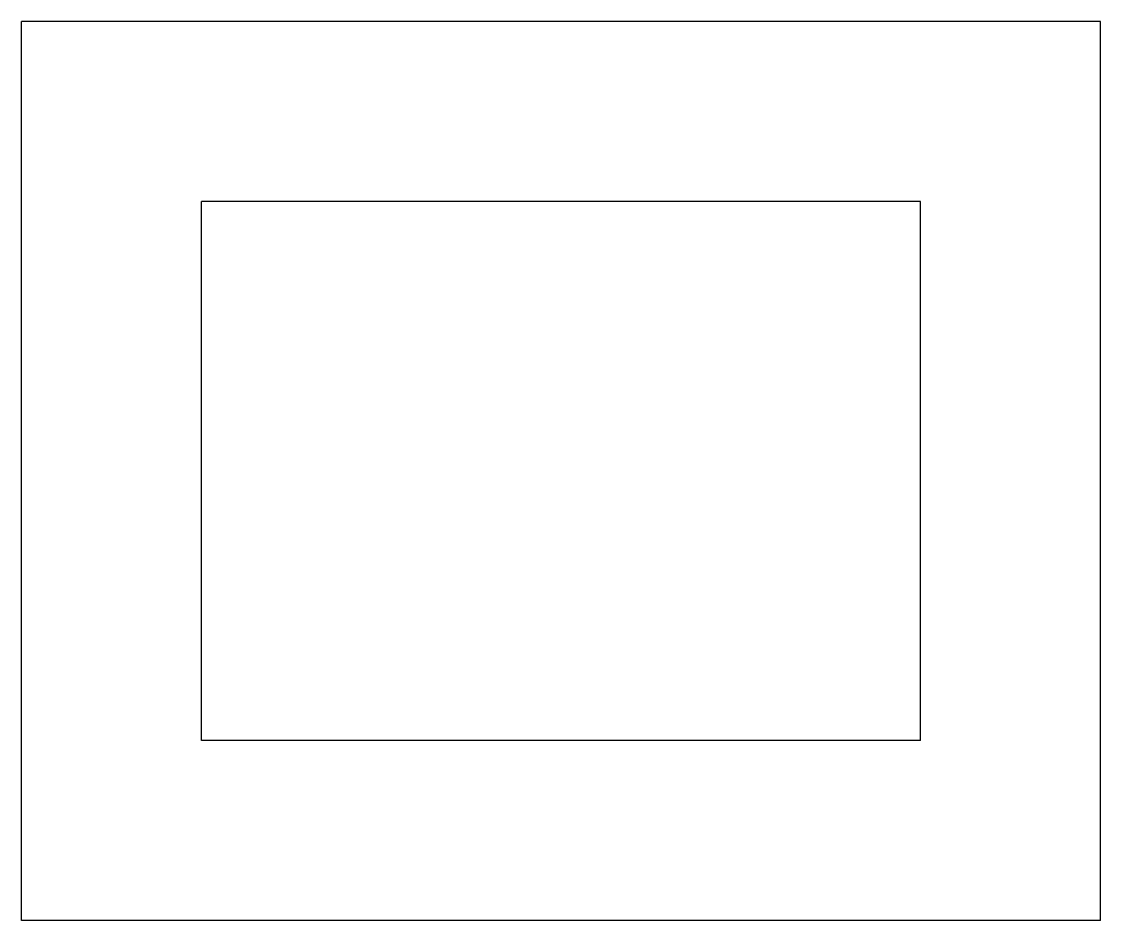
# Model space of a CAD drawing. Extents: x -60 to 60, y -50 to 50.
import ezdxf

# ---------------------------------------------------------------- set-up
doc = ezdxf.new("R2010")
doc.units = 0
doc.layers.add('VISIBLE', color=7, linetype='CONTINUOUS')

msp = doc.modelspace()

# ---------------------------------------------------------------- linework, layer by layer
at = {"layer": 'VISIBLE'}
for p, q in [((60, 50), (-60, 50)), ((-60, -50), (-60, 50)), ((60, -50), (60, 50)), ((-40, 26.3), (-40, 30)), ((-36.3, 30), (-40, 30)), ((-25, 30), (-36.3, 30)), ((-15, 30), (-25, 30)), ((-9, 30), (-15, 30)), ((1, 30), (-9, 30)), ((7, 30), (1, 30)), ((17, 30), (7, 30)), ((23, 30), (17, 30)), ((33, 30), (23, 30)), ((36.3, 30), (33, 30)), ((40, 30), (36.3, 30)), ((40, 26.3), (40, 30)), ((-40, 20), (-40, 26.3)), ((40, 20), (40, 26.3)), ((-40, 15), (-40, 20)), ((40, 15), (40, 20)), ((-40, 5), (-40, 15)), ((40, 5), (40, 15)), ((-40, 0), (-40, 5)), ((40, 0), (40, 5)), ((40, -10), (40, 0)), ((-40, -10), (-40, 0)), ((-40, -15), (-40, -10)), ((40, -15), (40, -10)), ((-40, -25), (-40, -15)), ((40, -25), (40, -15)), ((-40, -26.3), (-40, -25)), ((40, -26.3), (40, -25)), ((-40, -30), (-40, -26.3)), ((40, -30), (40, -26.3)), ((-36.3, -30), (-40, -30)), ((-31, -30), (-36.3, -30)), ((-25, -30), (-31, -30)), ((-15, -30), (-25, -30)), ((-9, -30), (-15, -30)), ((1, -30), (-9, -30)), ((7, -30), (1, -30)), ((17, -30), (7, -30)), ((23, -30), (17, -30)), ((33, -30), (23, -30)), ((36.3, -30), (33, -30)), ((40, -30), (36.3, -30)), ((60, -50), (-60, -50))]:
    msp.add_line(p, q, dxfattribs=at)

doc.saveas('drawing.dxf')
